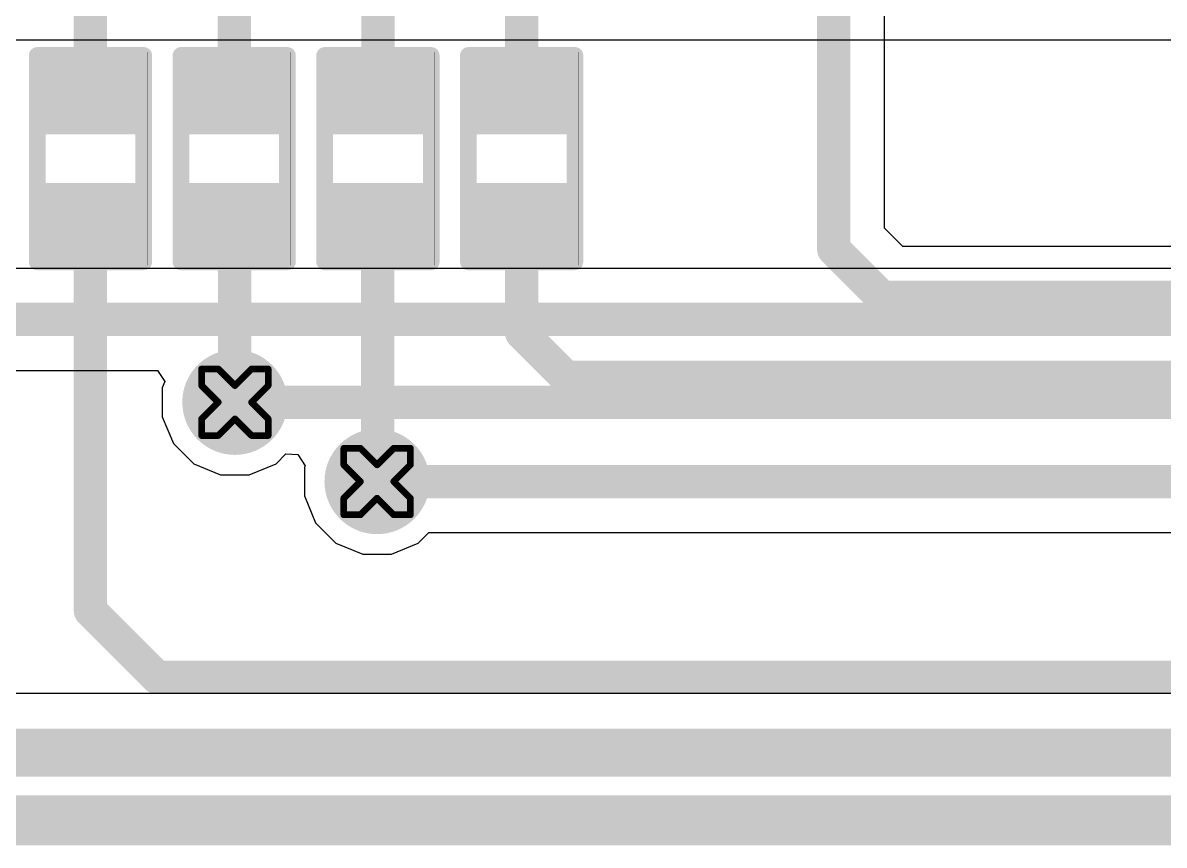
# Model space of a CAD drawing. Header units: inches. Extents: x 0 to 212, y 0 to 208.
# Drawn here: x 4.4068 to 4.7497, y 2.3354 to 2.5824 of the extents above; entities that cross this region are included whole.
import ezdxf

# ---------------------------------------------------------------- set-up
doc = ezdxf.new("R2010")
doc.units = ezdxf.units.IN
doc.header["$MEASUREMENT"] = 0
for name, color, linetype in [('Bottom Layer', 5, 'Continuous'), ('Bottom Solder', 6, 'Continuous'), ('Drill Drawing', 1, 'Continuous'), ('Top Layer', 1, 'Continuous'), ('Top Overlay', 2, 'Continuous'), ('Top Paste', 8, 'Continuous'), ('Top Solder', 216, 'Continuous'), ('Via Holes', 16, 'Continuous')]:
    doc.layers.add(name, color=color, linetype=linetype)

# ---------------------------------------------------------------- blocks, each defined once
blk = doc.blocks.new('R___0402_42')
at = {"layer": 'Top Layer'}
for points in [[(-0.0275, -0.0125), (-0.0275, 0.0125), (-0.0095, 0.0125), (-0.0095, -0.0125)], [(0.0095, -0.0125), (0.0095, 0.0125), (0.0275, 0.0125), (0.0275, -0.0125)]]:
    blk.add_hatch(color=1, dxfattribs=at).paths.add_polyline_path(points)
at = {"layer": 'Top Paste'}
for points in [[(-0.0275, -0.0125), (-0.0275, 0.0125), (-0.0095, 0.0125), (-0.0095, -0.0125)], [(0.0095, -0.0125), (0.0095, 0.0125), (0.0275, 0.0125), (0.0275, -0.0125)]]:
    blk.add_hatch(color=8, dxfattribs=at).paths.add_polyline_path(points)
at = {"layer": 'Top Solder'}
for points in [[(-0.02967, -0.01467), (-0.02967, 0.01467), (-0.00733, 0.01467), (-0.00733, -0.01467)], [(0.00733, -0.01467), (0.00733, 0.01467), (0.02967, 0.01467), (0.02967, -0.01467)]]:
    blk.add_hatch(color=216, dxfattribs=at).paths.add_polyline_path(points)
at = {"layer": 'Top Overlay'}
for points in [[(-0.031, 0.016, 0.005, 0.005, 0), (-0.031, -0.016, 0.005, 0.005, 0)], [(-0.031, 0.016, 0.005, 0.005, 0), (0.031, 0.016, 0.005, 0.005, 0)], [(0.031, 0.016, 0.005, 0.005, 0), (0.031, -0.016, 0.005, 0.005, 0)], [(-0.031, -0.016, 0.005, 0.005, 0), (0.031, -0.016, 0.005, 0.005, 0)], [(-0.032, -0.017, 0.000127, 0.000127, 0), (0.032, -0.017, 0.000127, 0.000127, 0)]]:
    blk.add_lwpolyline(points, format="xyseb", dxfattribs=at)
for points in [[(-0.03225, 0.016, 0.0025, 0.0025, 1), (-0.02975, 0.016, 0.0025, 0.0025, 1)], [(-0.03225, 0.016, 0.0025, 0.0025, 1), (-0.02975, 0.016, 0.0025, 0.0025, 1)], [(0.02975, 0.016, 0.0025, 0.0025, 1), (0.03225, 0.016, 0.0025, 0.0025, 1)], [(0.02975, 0.016, 0.0025, 0.0025, 1), (0.03225, 0.016, 0.0025, 0.0025, 1)], [(-0.03225, -0.016, 0.0025, 0.0025, 1), (-0.02975, -0.016, 0.0025, 0.0025, 1)], [(-0.03225, -0.016, 0.0025, 0.0025, 1), (-0.02975, -0.016, 0.0025, 0.0025, 1)], [(0.02975, -0.016, 0.0025, 0.0025, 1), (0.03225, -0.016, 0.0025, 0.0025, 1)], [(0.02975, -0.016, 0.0025, 0.0025, 1), (0.03225, -0.016, 0.0025, 0.0025, 1)], [(-0.03203, -0.017, 0.0000635, 0.0000635, 1), (-0.03197, -0.017, 0.0000635, 0.0000635, 1)], [(0.03197, -0.017, 0.0000635, 0.0000635, 1), (0.03203, -0.017, 0.0000635, 0.0000635, 1)]]:
    blk.add_lwpolyline(points, format="xyseb", close=True, dxfattribs=at)
blk = doc.blocks.new('R___0402_46')
at = {"layer": 'Top Layer'}
for points in [[(-0.0275, -0.0125), (-0.0275, 0.0125), (-0.0095, 0.0125), (-0.0095, -0.0125)], [(0.0095, -0.0125), (0.0095, 0.0125), (0.0275, 0.0125), (0.0275, -0.0125)]]:
    blk.add_hatch(color=1, dxfattribs=at).paths.add_polyline_path(points)
at = {"layer": 'Top Paste'}
for points in [[(-0.0275, -0.0125), (-0.0275, 0.0125), (-0.0095, 0.0125), (-0.0095, -0.0125)], [(0.0095, -0.0125), (0.0095, 0.0125), (0.0275, 0.0125), (0.0275, -0.0125)]]:
    blk.add_hatch(color=8, dxfattribs=at).paths.add_polyline_path(points)
at = {"layer": 'Top Solder'}
for points in [[(-0.02967, -0.01467), (-0.02967, 0.01467), (-0.00733, 0.01467), (-0.00733, -0.01467)], [(0.00733, -0.01467), (0.00733, 0.01467), (0.02967, 0.01467), (0.02967, -0.01467)]]:
    blk.add_hatch(color=216, dxfattribs=at).paths.add_polyline_path(points)
at = {"layer": 'Top Overlay'}
for points in [[(-0.031, 0.016, 0.005, 0.005, 0), (-0.031, -0.016, 0.005, 0.005, 0)], [(-0.031, 0.016, 0.005, 0.005, 0), (0.031, 0.016, 0.005, 0.005, 0)], [(0.031, 0.016, 0.005, 0.005, 0), (0.031, -0.016, 0.005, 0.005, 0)], [(-0.031, -0.016, 0.005, 0.005, 0), (0.031, -0.016, 0.005, 0.005, 0)], [(-0.032, -0.017, 0.000127, 0.000127, 0), (0.032, -0.017, 0.000127, 0.000127, 0)]]:
    blk.add_lwpolyline(points, format="xyseb", dxfattribs=at)
for points in [[(-0.03225, 0.016, 0.0025, 0.0025, 1), (-0.02975, 0.016, 0.0025, 0.0025, 1)], [(-0.03225, 0.016, 0.0025, 0.0025, 1), (-0.02975, 0.016, 0.0025, 0.0025, 1)], [(0.02975, 0.016, 0.0025, 0.0025, 1), (0.03225, 0.016, 0.0025, 0.0025, 1)], [(0.02975, 0.016, 0.0025, 0.0025, 1), (0.03225, 0.016, 0.0025, 0.0025, 1)], [(-0.03225, -0.016, 0.0025, 0.0025, 1), (-0.02975, -0.016, 0.0025, 0.0025, 1)], [(-0.03225, -0.016, 0.0025, 0.0025, 1), (-0.02975, -0.016, 0.0025, 0.0025, 1)], [(0.02975, -0.016, 0.0025, 0.0025, 1), (0.03225, -0.016, 0.0025, 0.0025, 1)], [(0.02975, -0.016, 0.0025, 0.0025, 1), (0.03225, -0.016, 0.0025, 0.0025, 1)], [(-0.03203, -0.017, 0.0000635, 0.0000635, 1), (-0.03197, -0.017, 0.0000635, 0.0000635, 1)], [(0.03197, -0.017, 0.0000635, 0.0000635, 1), (0.03203, -0.017, 0.0000635, 0.0000635, 1)]]:
    blk.add_lwpolyline(points, format="xyseb", close=True, dxfattribs=at)
blk = doc.blocks.new('R___0402_48')
at = {"layer": 'Top Layer'}
for points in [[(-0.0275, -0.0125), (-0.0275, 0.0125), (-0.0095, 0.0125), (-0.0095, -0.0125)], [(0.0095, -0.0125), (0.0095, 0.0125), (0.0275, 0.0125), (0.0275, -0.0125)]]:
    blk.add_hatch(color=1, dxfattribs=at).paths.add_polyline_path(points)
at = {"layer": 'Top Paste'}
for points in [[(-0.0275, -0.0125), (-0.0275, 0.0125), (-0.0095, 0.0125), (-0.0095, -0.0125)], [(0.0095, -0.0125), (0.0095, 0.0125), (0.0275, 0.0125), (0.0275, -0.0125)]]:
    blk.add_hatch(color=8, dxfattribs=at).paths.add_polyline_path(points)
at = {"layer": 'Top Solder'}
for points in [[(-0.02967, -0.01467), (-0.02967, 0.01467), (-0.00733, 0.01467), (-0.00733, -0.01467)], [(0.00733, -0.01467), (0.00733, 0.01467), (0.02967, 0.01467), (0.02967, -0.01467)]]:
    blk.add_hatch(color=216, dxfattribs=at).paths.add_polyline_path(points)
at = {"layer": 'Top Overlay'}
for points in [[(-0.031, 0.016, 0.005, 0.005, 0), (-0.031, -0.016, 0.005, 0.005, 0)], [(-0.031, 0.016, 0.005, 0.005, 0), (0.031, 0.016, 0.005, 0.005, 0)], [(0.031, 0.016, 0.005, 0.005, 0), (0.031, -0.016, 0.005, 0.005, 0)], [(-0.031, -0.016, 0.005, 0.005, 0), (0.031, -0.016, 0.005, 0.005, 0)], [(-0.032, -0.017, 0.000127, 0.000127, 0), (0.032, -0.017, 0.000127, 0.000127, 0)]]:
    blk.add_lwpolyline(points, format="xyseb", dxfattribs=at)
for points in [[(-0.03225, 0.016, 0.0025, 0.0025, 1), (-0.02975, 0.016, 0.0025, 0.0025, 1)], [(-0.03225, 0.016, 0.0025, 0.0025, 1), (-0.02975, 0.016, 0.0025, 0.0025, 1)], [(0.02975, 0.016, 0.0025, 0.0025, 1), (0.03225, 0.016, 0.0025, 0.0025, 1)], [(0.02975, 0.016, 0.0025, 0.0025, 1), (0.03225, 0.016, 0.0025, 0.0025, 1)], [(-0.03225, -0.016, 0.0025, 0.0025, 1), (-0.02975, -0.016, 0.0025, 0.0025, 1)], [(-0.03225, -0.016, 0.0025, 0.0025, 1), (-0.02975, -0.016, 0.0025, 0.0025, 1)], [(0.02975, -0.016, 0.0025, 0.0025, 1), (0.03225, -0.016, 0.0025, 0.0025, 1)], [(0.02975, -0.016, 0.0025, 0.0025, 1), (0.03225, -0.016, 0.0025, 0.0025, 1)], [(-0.03203, -0.017, 0.0000635, 0.0000635, 1), (-0.03197, -0.017, 0.0000635, 0.0000635, 1)], [(0.03197, -0.017, 0.0000635, 0.0000635, 1), (0.03203, -0.017, 0.0000635, 0.0000635, 1)]]:
    blk.add_lwpolyline(points, format="xyseb", close=True, dxfattribs=at)
blk = doc.blocks.new('R___0402_58')
at = {"layer": 'Top Layer'}
for points in [[(-0.0275, -0.0125), (-0.0275, 0.0125), (-0.0095, 0.0125), (-0.0095, -0.0125)], [(0.0095, -0.0125), (0.0095, 0.0125), (0.0275, 0.0125), (0.0275, -0.0125)]]:
    blk.add_hatch(color=1, dxfattribs=at).paths.add_polyline_path(points)
at = {"layer": 'Top Paste'}
for points in [[(-0.0275, -0.0125), (-0.0275, 0.0125), (-0.0095, 0.0125), (-0.0095, -0.0125)], [(0.0095, -0.0125), (0.0095, 0.0125), (0.0275, 0.0125), (0.0275, -0.0125)]]:
    blk.add_hatch(color=8, dxfattribs=at).paths.add_polyline_path(points)
at = {"layer": 'Top Solder'}
for points in [[(-0.02967, -0.01467), (-0.02967, 0.01467), (-0.00733, 0.01467), (-0.00733, -0.01467)], [(0.00733, -0.01467), (0.00733, 0.01467), (0.02967, 0.01467), (0.02967, -0.01467)]]:
    blk.add_hatch(color=216, dxfattribs=at).paths.add_polyline_path(points)
at = {"layer": 'Top Overlay'}
for points in [[(-0.031, 0.016, 0.005, 0.005, 0), (-0.031, -0.016, 0.005, 0.005, 0)], [(-0.031, 0.016, 0.005, 0.005, 0), (0.031, 0.016, 0.005, 0.005, 0)], [(0.031, 0.016, 0.005, 0.005, 0), (0.031, -0.016, 0.005, 0.005, 0)], [(-0.031, -0.016, 0.005, 0.005, 0), (0.031, -0.016, 0.005, 0.005, 0)], [(-0.032, -0.017, 0.000127, 0.000127, 0), (0.032, -0.017, 0.000127, 0.000127, 0)]]:
    blk.add_lwpolyline(points, format="xyseb", dxfattribs=at)
for points in [[(-0.03225, 0.016, 0.0025, 0.0025, 1), (-0.02975, 0.016, 0.0025, 0.0025, 1)], [(-0.03225, 0.016, 0.0025, 0.0025, 1), (-0.02975, 0.016, 0.0025, 0.0025, 1)], [(0.02975, 0.016, 0.0025, 0.0025, 1), (0.03225, 0.016, 0.0025, 0.0025, 1)], [(0.02975, 0.016, 0.0025, 0.0025, 1), (0.03225, 0.016, 0.0025, 0.0025, 1)], [(-0.03225, -0.016, 0.0025, 0.0025, 1), (-0.02975, -0.016, 0.0025, 0.0025, 1)], [(-0.03225, -0.016, 0.0025, 0.0025, 1), (-0.02975, -0.016, 0.0025, 0.0025, 1)], [(0.02975, -0.016, 0.0025, 0.0025, 1), (0.03225, -0.016, 0.0025, 0.0025, 1)], [(0.02975, -0.016, 0.0025, 0.0025, 1), (0.03225, -0.016, 0.0025, 0.0025, 1)], [(-0.03203, -0.017, 0.0000635, 0.0000635, 1), (-0.03197, -0.017, 0.0000635, 0.0000635, 1)], [(0.03197, -0.017, 0.0000635, 0.0000635, 1), (0.03203, -0.017, 0.0000635, 0.0000635, 1)]]:
    blk.add_lwpolyline(points, format="xyseb", close=True, dxfattribs=at)

msp = doc.modelspace()

# ---------------------------------------------------------------- hatches: boundary and pattern name
at = {"layer": 'Bottom Layer'}
h = msp.add_hatch(color=5, dxfattribs=at)
edge = h.paths.add_edge_path()
edge.add_arc((4.47053, 2.46846), 0.01181, 0, 360)
h = msp.add_hatch(color=5, dxfattribs=at)
edge = h.paths.add_edge_path()
edge.add_arc((4.51324, 2.44465), 0.01181, 0, 360)
at = {"layer": 'Bottom Solder'}
h = msp.add_hatch(color=6, dxfattribs=at)
edge = h.paths.add_edge_path()
edge.add_arc((4.47053, 2.46846), 0.01581, 0, 360)
h = msp.add_hatch(color=6, dxfattribs=at)
edge = h.paths.add_edge_path()
edge.add_arc((4.51324, 2.44465), 0.01581, 0, 360)
at = {"layer": 'Top Layer'}
h = msp.add_hatch(color=1, dxfattribs=at)
edge = h.paths.add_edge_path()
edge.add_arc((4.47053, 2.46846), 0.01181, 0, 360)
h = msp.add_hatch(color=1, dxfattribs=at)
edge = h.paths.add_edge_path()
edge.add_arc((4.51324, 2.44465), 0.01181, 0, 360)
at = {"layer": 'Top Solder'}
h = msp.add_hatch(color=216, dxfattribs=at)
edge = h.paths.add_edge_path()
edge.add_arc((4.47053, 2.46846), 0.01581, 0, 360)
h = msp.add_hatch(color=216, dxfattribs=at)
edge = h.paths.add_edge_path()
edge.add_arc((4.51324, 2.44465), 0.01581, 0, 360)
at = {"layer": 'Via Holes'}
h = msp.add_hatch(color=7, dxfattribs=at)
edge = h.paths.add_edge_path()
edge.add_arc((4.47053, 2.46846), 0.00591, 0, 360)
h = msp.add_hatch(color=7, dxfattribs=at)
edge = h.paths.add_edge_path()
edge.add_arc((4.51324, 2.44465), 0.00591, 0, 360)

# ---------------------------------------------------------------- linework, layer by layer
at = {"layer": 'Bottom Layer'}
for p, q in [((4.07482, 2.57728), (4.81057, 2.57728)), ((4.87341, 2.50862), (4.39951, 2.50862)), ((4.39951, 2.47803), (4.44728, 2.47803)), ((4.44728, 2.47803), (4.4495, 2.47471)), ((4.4495, 2.47471), (4.44871, 2.4728)), ((4.44871, 2.4728), (4.44871, 2.46412)), ((4.44871, 2.46412), (4.45204, 2.4561)), ((4.45204, 2.4561), (4.45817, 2.44997)), ((4.48288, 2.44997), (4.48584, 2.45293)), ((4.48584, 2.45293), (4.48944, 2.45272)), ((4.48944, 2.45272), (4.49159, 2.44937)), ((4.45817, 2.44997), (4.46619, 2.44665)), ((4.47486, 2.44665), (4.48288, 2.44997)), ((4.49159, 2.44937), (4.49143, 2.44899)), ((4.49143, 2.44899), (4.49143, 2.44031)), ((4.46619, 2.44665), (4.47486, 2.44665)), ((4.49143, 2.44031), (4.49475, 2.43229)), ((4.49475, 2.43229), (4.50089, 2.42616)), ((4.5256, 2.42616), (4.5288, 2.42935)), ((4.5288, 2.42935), (4.92501, 2.42935)), ((4.50089, 2.42616), (4.50891, 2.42284)), ((4.51758, 2.42284), (4.5256, 2.42616)), ((4.50891, 2.42284), (4.51758, 2.42284)), ((5.76, 2.38102), (3.66913, 2.38102))]:
    msp.add_line(p, q, dxfattribs=at)
for points in [[(4.38396, 2.49333, 0.01, 0.01, 0), (4.87975, 2.49333, 0.01, 0.01, 0)], [(4.47053, 2.46846, 0.01, 0.01, 0), (4.90606, 2.46846, 0.01, 0.01, 0)], [(4.51324, 2.44465, 0.01, 0.01, 0), (4.92501, 2.44465, 0.01, 0.01, 0)], [(3.65095, 2.36542, 0.01, 0.01, 0), (6.7387, 2.36542, 0.01, 0.01, 0)], [(3.10159, 2.34292, 0.015, 0.015, 0), (5.10302, 2.34292, 0.015, 0.015, 0)]]:
    msp.add_lwpolyline(points, format="xyseb", dxfattribs=at)
for points in [[(4.46803, 2.46846, 0.005, 0.005, 1), (4.47303, 2.46846, 0.005, 0.005, 1)], [(4.51074, 2.44465, 0.005, 0.005, 1), (4.51574, 2.44465, 0.005, 0.005, 1)]]:
    msp.add_lwpolyline(points, format="xyseb", close=True, dxfattribs=at)
at = {"layer": 'Drill Drawing'}
for points in [[(4.46053, 2.47346, 0.002, 0.002, 0), (4.46053, 2.47846, 0.002, 0.002, 0)], [(4.46053, 2.47846, 0.002, 0.002, 0), (4.46553, 2.47846, 0.002, 0.002, 0)], [(4.46553, 2.47846, 0.002, 0.002, 0), (4.47053, 2.47346, 0.002, 0.002, 0)], [(4.47053, 2.47346, 0.002, 0.002, 0), (4.47553, 2.47846, 0.002, 0.002, 0)], [(4.47553, 2.47846, 0.002, 0.002, 0), (4.48053, 2.47846, 0.002, 0.002, 0)], [(4.48053, 2.47346, 0.002, 0.002, 0), (4.48053, 2.47846, 0.002, 0.002, 0)], [(4.46053, 2.47346, 0.002, 0.002, 0), (4.46553, 2.46846, 0.002, 0.002, 0)], [(4.47553, 2.46846, 0.002, 0.002, 0), (4.48053, 2.47346, 0.002, 0.002, 0)], [(4.46053, 2.46346, 0.002, 0.002, 0), (4.46553, 2.46846, 0.002, 0.002, 0)], [(4.47553, 2.46846, 0.002, 0.002, 0), (4.48053, 2.46346, 0.002, 0.002, 0)], [(4.46053, 2.45846, 0.002, 0.002, 0), (4.46053, 2.46346, 0.002, 0.002, 0)], [(4.46553, 2.45846, 0.002, 0.002, 0), (4.47053, 2.46346, 0.002, 0.002, 0)], [(4.47053, 2.46346, 0.002, 0.002, 0), (4.47553, 2.45846, 0.002, 0.002, 0)], [(4.48053, 2.45846, 0.002, 0.002, 0), (4.48053, 2.46346, 0.002, 0.002, 0)], [(4.46053, 2.45846, 0.002, 0.002, 0), (4.46553, 2.45846, 0.002, 0.002, 0)], [(4.47553, 2.45846, 0.002, 0.002, 0), (4.48053, 2.45846, 0.002, 0.002, 0)], [(4.50324, 2.44965, 0.002, 0.002, 0), (4.50324, 2.45465, 0.002, 0.002, 0)], [(4.50324, 2.45465, 0.002, 0.002, 0), (4.50824, 2.45465, 0.002, 0.002, 0)], [(4.50824, 2.45465, 0.002, 0.002, 0), (4.51324, 2.44965, 0.002, 0.002, 0)], [(4.51324, 2.44965, 0.002, 0.002, 0), (4.51824, 2.45465, 0.002, 0.002, 0)], [(4.51824, 2.45465, 0.002, 0.002, 0), (4.52324, 2.45465, 0.002, 0.002, 0)], [(4.52324, 2.44965, 0.002, 0.002, 0), (4.52324, 2.45465, 0.002, 0.002, 0)], [(4.50324, 2.44965, 0.002, 0.002, 0), (4.50824, 2.44465, 0.002, 0.002, 0)], [(4.51824, 2.44465, 0.002, 0.002, 0), (4.52324, 2.44965, 0.002, 0.002, 0)], [(4.50324, 2.43965, 0.002, 0.002, 0), (4.50824, 2.44465, 0.002, 0.002, 0)], [(4.51824, 2.44465, 0.002, 0.002, 0), (4.52324, 2.43965, 0.002, 0.002, 0)], [(4.50324, 2.43465, 0.002, 0.002, 0), (4.50324, 2.43965, 0.002, 0.002, 0)], [(4.50824, 2.43465, 0.002, 0.002, 0), (4.51324, 2.43965, 0.002, 0.002, 0)], [(4.51324, 2.43965, 0.002, 0.002, 0), (4.51824, 2.43465, 0.002, 0.002, 0)], [(4.52324, 2.43465, 0.002, 0.002, 0), (4.52324, 2.43965, 0.002, 0.002, 0)], [(4.50324, 2.43465, 0.002, 0.002, 0), (4.50824, 2.43465, 0.002, 0.002, 0)], [(4.51824, 2.43465, 0.002, 0.002, 0), (4.52324, 2.43465, 0.002, 0.002, 0)]]:
    msp.add_lwpolyline(points, format="xyseb", dxfattribs=at)
for points in [[(4.46003, 2.47846, 0.001, 0.001, 1), (4.46103, 2.47846, 0.001, 0.001, 1)], [(4.46003, 2.47846, 0.001, 0.001, 1), (4.46103, 2.47846, 0.001, 0.001, 1)], [(4.46503, 2.47846, 0.001, 0.001, 1), (4.46603, 2.47846, 0.001, 0.001, 1)], [(4.46503, 2.47846, 0.001, 0.001, 1), (4.46603, 2.47846, 0.001, 0.001, 1)], [(4.47503, 2.47846, 0.001, 0.001, 1), (4.47603, 2.47846, 0.001, 0.001, 1)], [(4.47503, 2.47846, 0.001, 0.001, 1), (4.47603, 2.47846, 0.001, 0.001, 1)], [(4.48003, 2.47846, 0.001, 0.001, 1), (4.48103, 2.47846, 0.001, 0.001, 1)], [(4.48003, 2.47846, 0.001, 0.001, 1), (4.48103, 2.47846, 0.001, 0.001, 1)], [(4.46003, 2.47346, 0.001, 0.001, 1), (4.46103, 2.47346, 0.001, 0.001, 1)], [(4.46003, 2.47346, 0.001, 0.001, 1), (4.46103, 2.47346, 0.001, 0.001, 1)], [(4.47003, 2.47346, 0.001, 0.001, 1), (4.47103, 2.47346, 0.001, 0.001, 1)], [(4.47003, 2.47346, 0.001, 0.001, 1), (4.47103, 2.47346, 0.001, 0.001, 1)], [(4.48003, 2.47346, 0.001, 0.001, 1), (4.48103, 2.47346, 0.001, 0.001, 1)], [(4.48003, 2.47346, 0.001, 0.001, 1), (4.48103, 2.47346, 0.001, 0.001, 1)], [(4.46503, 2.46846, 0.001, 0.001, 1), (4.46603, 2.46846, 0.001, 0.001, 1)], [(4.46503, 2.46846, 0.001, 0.001, 1), (4.46603, 2.46846, 0.001, 0.001, 1)], [(4.47503, 2.46846, 0.001, 0.001, 1), (4.47603, 2.46846, 0.001, 0.001, 1)], [(4.47503, 2.46846, 0.001, 0.001, 1), (4.47603, 2.46846, 0.001, 0.001, 1)], [(4.46003, 2.46346, 0.001, 0.001, 1), (4.46103, 2.46346, 0.001, 0.001, 1)], [(4.46003, 2.46346, 0.001, 0.001, 1), (4.46103, 2.46346, 0.001, 0.001, 1)], [(4.47003, 2.46346, 0.001, 0.001, 1), (4.47103, 2.46346, 0.001, 0.001, 1)], [(4.47003, 2.46346, 0.001, 0.001, 1), (4.47103, 2.46346, 0.001, 0.001, 1)], [(4.48003, 2.46346, 0.001, 0.001, 1), (4.48103, 2.46346, 0.001, 0.001, 1)], [(4.48003, 2.46346, 0.001, 0.001, 1), (4.48103, 2.46346, 0.001, 0.001, 1)], [(4.46003, 2.45846, 0.001, 0.001, 1), (4.46103, 2.45846, 0.001, 0.001, 1)], [(4.46003, 2.45846, 0.001, 0.001, 1), (4.46103, 2.45846, 0.001, 0.001, 1)], [(4.46503, 2.45846, 0.001, 0.001, 1), (4.46603, 2.45846, 0.001, 0.001, 1)], [(4.46503, 2.45846, 0.001, 0.001, 1), (4.46603, 2.45846, 0.001, 0.001, 1)], [(4.47503, 2.45846, 0.001, 0.001, 1), (4.47603, 2.45846, 0.001, 0.001, 1)], [(4.47503, 2.45846, 0.001, 0.001, 1), (4.47603, 2.45846, 0.001, 0.001, 1)], [(4.48003, 2.45846, 0.001, 0.001, 1), (4.48103, 2.45846, 0.001, 0.001, 1)], [(4.48003, 2.45846, 0.001, 0.001, 1), (4.48103, 2.45846, 0.001, 0.001, 1)], [(4.50274, 2.45465, 0.001, 0.001, 1), (4.50374, 2.45465, 0.001, 0.001, 1)], [(4.50274, 2.45465, 0.001, 0.001, 1), (4.50374, 2.45465, 0.001, 0.001, 1)], [(4.50774, 2.45465, 0.001, 0.001, 1), (4.50874, 2.45465, 0.001, 0.001, 1)], [(4.50774, 2.45465, 0.001, 0.001, 1), (4.50874, 2.45465, 0.001, 0.001, 1)], [(4.51774, 2.45465, 0.001, 0.001, 1), (4.51874, 2.45465, 0.001, 0.001, 1)], [(4.51774, 2.45465, 0.001, 0.001, 1), (4.51874, 2.45465, 0.001, 0.001, 1)], [(4.52274, 2.45465, 0.001, 0.001, 1), (4.52374, 2.45465, 0.001, 0.001, 1)], [(4.52274, 2.45465, 0.001, 0.001, 1), (4.52374, 2.45465, 0.001, 0.001, 1)], [(4.50274, 2.44965, 0.001, 0.001, 1), (4.50374, 2.44965, 0.001, 0.001, 1)], [(4.50274, 2.44965, 0.001, 0.001, 1), (4.50374, 2.44965, 0.001, 0.001, 1)], [(4.51274, 2.44965, 0.001, 0.001, 1), (4.51374, 2.44965, 0.001, 0.001, 1)], [(4.51274, 2.44965, 0.001, 0.001, 1), (4.51374, 2.44965, 0.001, 0.001, 1)], [(4.52274, 2.44965, 0.001, 0.001, 1), (4.52374, 2.44965, 0.001, 0.001, 1)], [(4.52274, 2.44965, 0.001, 0.001, 1), (4.52374, 2.44965, 0.001, 0.001, 1)], [(4.50774, 2.44465, 0.001, 0.001, 1), (4.50874, 2.44465, 0.001, 0.001, 1)], [(4.50774, 2.44465, 0.001, 0.001, 1), (4.50874, 2.44465, 0.001, 0.001, 1)], [(4.51774, 2.44465, 0.001, 0.001, 1), (4.51874, 2.44465, 0.001, 0.001, 1)], [(4.51774, 2.44465, 0.001, 0.001, 1), (4.51874, 2.44465, 0.001, 0.001, 1)], [(4.50274, 2.43965, 0.001, 0.001, 1), (4.50374, 2.43965, 0.001, 0.001, 1)], [(4.50274, 2.43965, 0.001, 0.001, 1), (4.50374, 2.43965, 0.001, 0.001, 1)], [(4.51274, 2.43965, 0.001, 0.001, 1), (4.51374, 2.43965, 0.001, 0.001, 1)], [(4.51274, 2.43965, 0.001, 0.001, 1), (4.51374, 2.43965, 0.001, 0.001, 1)], [(4.52274, 2.43965, 0.001, 0.001, 1), (4.52374, 2.43965, 0.001, 0.001, 1)], [(4.52274, 2.43965, 0.001, 0.001, 1), (4.52374, 2.43965, 0.001, 0.001, 1)], [(4.50274, 2.43465, 0.001, 0.001, 1), (4.50374, 2.43465, 0.001, 0.001, 1)], [(4.50274, 2.43465, 0.001, 0.001, 1), (4.50374, 2.43465, 0.001, 0.001, 1)], [(4.50774, 2.43465, 0.001, 0.001, 1), (4.50874, 2.43465, 0.001, 0.001, 1)], [(4.50774, 2.43465, 0.001, 0.001, 1), (4.50874, 2.43465, 0.001, 0.001, 1)], [(4.51774, 2.43465, 0.001, 0.001, 1), (4.51874, 2.43465, 0.001, 0.001, 1)], [(4.51774, 2.43465, 0.001, 0.001, 1), (4.51874, 2.43465, 0.001, 0.001, 1)], [(4.52274, 2.43465, 0.001, 0.001, 1), (4.52374, 2.43465, 0.001, 0.001, 1)], [(4.52274, 2.43465, 0.001, 0.001, 1), (4.52374, 2.43465, 0.001, 0.001, 1)]]:
    msp.add_lwpolyline(points, format="xyseb", close=True, dxfattribs=at)
at = {"layer": 'Top Layer'}
for p, q in [((4.66569, 2.52077), (4.66569, 2.61753)), ((4.67116, 2.51529), (4.66569, 2.52077)), ((4.99735, 2.51529), (4.67116, 2.51529))]:
    msp.add_line(p, q, dxfattribs=at)
for points in [[(4.42714, 2.55816, 0.01, 0.01, 0), (4.42714, 2.6706, 0.01, 0.01, 0)], [(4.65039, 2.51444, 0.01, 0.01, 0), (4.65039, 2.64003, 0.01, 0.01, 0)], [(4.55668, 2.56013, 0.01, 0.01, 0), (4.55668, 2.63357, 0.01, 0.01, 0)], [(4.47032, 2.55816, 0.01, 0.01, 0), (4.47032, 2.60389, 0.01, 0.01, 0)], [(4.5135, 2.55816, 0.01, 0.01, 0), (4.5135, 2.59294, 0.01, 0.01, 0)], [(4.55668, 2.55816, 0.01, 0.01, 0), (4.55668, 2.56013, 0.01, 0.01, 0)], [(4.42714, 2.40579, 0.01, 0.01, 0), (4.42714, 2.52313, 0.01, 0.01, 0)], [(4.47032, 2.52313, 0.01, 0.01, 0), (4.47042, 2.52303, 0.01, 0.01, 0)], [(4.47042, 2.46856, 0.01, 0.01, 0), (4.47042, 2.52303, 0.01, 0.01, 0)], [(4.51337, 2.523, 0.01, 0.01, 0), (4.5135, 2.52313, 0.01, 0.01, 0)], [(4.51337, 2.44478, 0.01, 0.01, 0), (4.51337, 2.523, 0.01, 0.01, 0)], [(4.55667, 2.4893, 0.01, 0.01, 0), (4.55667, 2.52313, 0.01, 0.01, 0)], [(4.65039, 2.51444, 0.01, 0.01, 0), (4.66483, 2.5, 0.01, 0.01, 0)], [(4.66483, 2.5, 0.01, 0.01, 0), (5.00368, 2.5, 0.01, 0.01, 0)], [(4.55667, 2.4893, 0.01, 0.01, 0), (4.56997, 2.476, 0.01, 0.01, 0)], [(4.56997, 2.476, 0.01, 0.01, 0), (5.01268, 2.476, 0.01, 0.01, 0)], [(4.47042, 2.46856, 0.01, 0.01, 0), (4.47053, 2.46846, 0.01, 0.01, 0)], [(4.51324, 2.44465, 0.01, 0.01, 0), (4.51337, 2.44478, 0.01, 0.01, 0)], [(4.42714, 2.40579, 0.01, 0.01, 0), (4.44712, 2.38581, 0.01, 0.01, 0)], [(4.44712, 2.38581, 0.01, 0.01, 0), (5.04293, 2.38581, 0.01, 0.01, 0)], [(2.24804, 2.36096, 0.01, 0.01, 0), (5.04973, 2.36096, 0.01, 0.01, 0)]]:
    msp.add_lwpolyline(points, format="xyseb", dxfattribs=at)
for points in [[(4.55418, 2.56013, 0.005, 0.005, 1), (4.55918, 2.56013, 0.005, 0.005, 1)], [(4.55418, 2.56013, 0.005, 0.005, 1), (4.55918, 2.56013, 0.005, 0.005, 1)], [(4.42464, 2.55816, 0.005, 0.005, 1), (4.42964, 2.55816, 0.005, 0.005, 1)], [(4.46782, 2.55816, 0.005, 0.005, 1), (4.47282, 2.55816, 0.005, 0.005, 1)], [(4.511, 2.55816, 0.005, 0.005, 1), (4.516, 2.55816, 0.005, 0.005, 1)], [(4.55418, 2.55816, 0.005, 0.005, 1), (4.55918, 2.55816, 0.005, 0.005, 1)], [(4.42464, 2.52313, 0.005, 0.005, 1), (4.42964, 2.52313, 0.005, 0.005, 1)], [(4.46782, 2.52313, 0.005, 0.005, 1), (4.47282, 2.52313, 0.005, 0.005, 1)], [(4.46792, 2.52303, 0.005, 0.005, 1), (4.47292, 2.52303, 0.005, 0.005, 1)], [(4.46792, 2.52303, 0.005, 0.005, 1), (4.47292, 2.52303, 0.005, 0.005, 1)], [(4.51087, 2.523, 0.005, 0.005, 1), (4.51587, 2.523, 0.005, 0.005, 1)], [(4.51087, 2.523, 0.005, 0.005, 1), (4.51587, 2.523, 0.005, 0.005, 1)], [(4.511, 2.52313, 0.005, 0.005, 1), (4.516, 2.52313, 0.005, 0.005, 1)], [(4.55417, 2.52313, 0.005, 0.005, 1), (4.55917, 2.52313, 0.005, 0.005, 1)], [(4.64789, 2.51444, 0.005, 0.005, 1), (4.65289, 2.51444, 0.005, 0.005, 1)], [(4.64789, 2.51444, 0.005, 0.005, 1), (4.65289, 2.51444, 0.005, 0.005, 1)], [(4.66233, 2.5, 0.005, 0.005, 1), (4.66733, 2.5, 0.005, 0.005, 1)], [(4.66233, 2.5, 0.005, 0.005, 1), (4.66733, 2.5, 0.005, 0.005, 1)], [(4.55417, 2.4893, 0.005, 0.005, 1), (4.55917, 2.4893, 0.005, 0.005, 1)], [(4.55417, 2.4893, 0.005, 0.005, 1), (4.55917, 2.4893, 0.005, 0.005, 1)], [(4.56747, 2.476, 0.005, 0.005, 1), (4.57247, 2.476, 0.005, 0.005, 1)], [(4.56747, 2.476, 0.005, 0.005, 1), (4.57247, 2.476, 0.005, 0.005, 1)], [(4.46792, 2.46856, 0.005, 0.005, 1), (4.47292, 2.46856, 0.005, 0.005, 1)], [(4.46792, 2.46856, 0.005, 0.005, 1), (4.47292, 2.46856, 0.005, 0.005, 1)], [(4.46803, 2.46846, 0.005, 0.005, 1), (4.47303, 2.46846, 0.005, 0.005, 1)], [(4.51074, 2.44465, 0.005, 0.005, 1), (4.51574, 2.44465, 0.005, 0.005, 1)], [(4.51087, 2.44478, 0.005, 0.005, 1), (4.51587, 2.44478, 0.005, 0.005, 1)], [(4.51087, 2.44478, 0.005, 0.005, 1), (4.51587, 2.44478, 0.005, 0.005, 1)], [(4.42464, 2.40579, 0.005, 0.005, 1), (4.42964, 2.40579, 0.005, 0.005, 1)], [(4.42464, 2.40579, 0.005, 0.005, 1), (4.42964, 2.40579, 0.005, 0.005, 1)], [(4.44462, 2.38581, 0.005, 0.005, 1), (4.44962, 2.38581, 0.005, 0.005, 1)], [(4.44462, 2.38581, 0.005, 0.005, 1), (4.44962, 2.38581, 0.005, 0.005, 1)]]:
    msp.add_lwpolyline(points, format="xyseb", close=True, dxfattribs=at)

# ---------------------------------------------------------------- block references
at = {"rotation": 90}
for name, p in [('R___0402_48', (4.42714, 2.54163)), ('R___0402_46', (4.47032, 2.54163)), ('R___0402_42', (4.5135, 2.54163)), ('R___0402_58', (4.55667, 2.54163))]:
    msp.add_blockref(name, p, dxfattribs=at)

doc.saveas('drawing.dxf')
